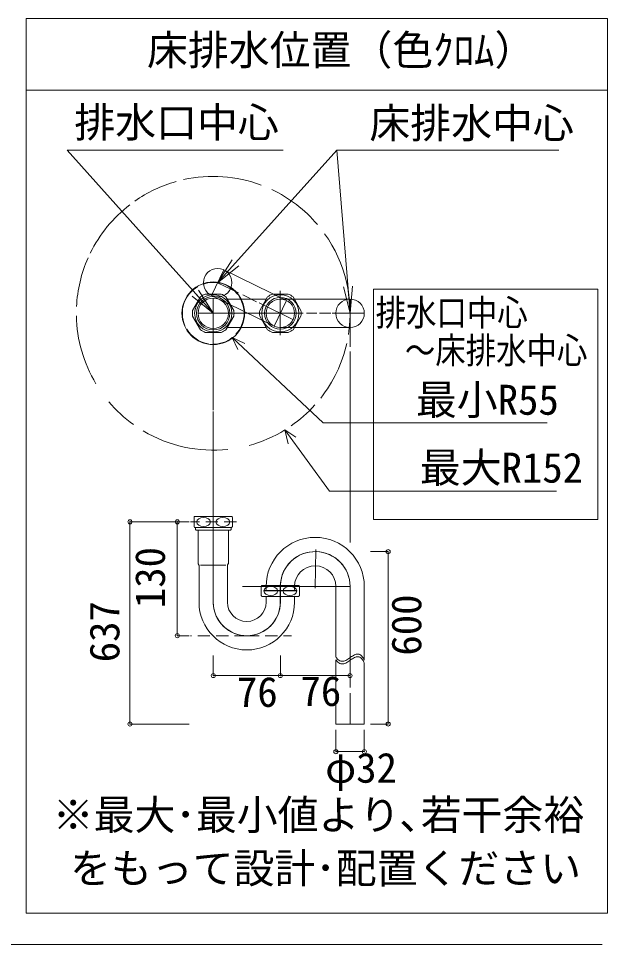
# Model space of a CAD drawing. Units: millimetres, scale not verified. Extents: x -1002 to 1005, y -687 to 676.
# Drawn here: x 716.6 to 1004.7, y -687.1 to -234.3 of the extents above; entities that cross this region are included whole.
import ezdxf
from ezdxf.enums import TextEntityAlignment as Align

# ---------------------------------------------------------------- set-up
doc = ezdxf.new("R2010")
doc.units = ezdxf.units.MM
doc.header["$LTSCALE"] = 5
doc.header["$PDMODE"] = 32
doc.header["$PDSIZE"] = 2
doc.linetypes.add('DASHED1', pattern=[1.8, 1.2, -0.6])
doc.layers.add('F-0', color=7, linetype='Continuous', lineweight=15)
doc.styles.add('ＭＳ ゴシック', font='')
doc.styles.get('ＭＳ ゴシック').set_extended_font_data('MS Gothic')

msp = doc.modelspace()

# ---------------------------------------------------------------- linework, layer by layer
at = {"layer": 'F-0', "lineweight": 18}
for p, q in [((720.298, -234.29), (720.298, -671.79)), ((1004.673, -234.29), (720.298, -234.29)), ((1004.673, -671.79), (1004.673, -234.29)), ((720.298, -671.79), (1004.673, -671.79))]:
    msp.add_line(p, q, dxfattribs=at)
at = {"layer": 'F-0'}
for p, q in [((720.298, -269.29), (1004.673, -269.29)), ((740.451, -298.713), (846.012, -298.713)), ((811.853, -378.424), (740.451, -298.713)), ((813.999, -363.454), (872.357, -298.713)), ((872.357, -298.713), (980.806, -298.713)), ((872.357, -298.713), (900.786, -298.713)), ((878.791, -378.424), (872.357, -298.713)), ((813.999, -363.454), (821.162, -352.241)), ((817.051, -357.203), (810.948, -369.706)), ((813.999, -363.454), (822.787, -353.705)), ((813.999, -363.454), (824.412, -355.17)), ((817.051, -357.203), (847.717, -372.173)), ((824.202, -368.434), (813.999, -363.454)), ((878.791, -378.424), (875.554, -365.517)), ((878.791, -378.424), (877.735, -365.341)), ((878.791, -378.424), (879.915, -365.165)), ((890.234, -366.649), (890.234, -479.214)), ((890.234, -366.649), (999.908, -366.649)), ((999.908, -366.649), (999.908, -479.214)), ((811.853, -378.424), (801.467, -370.107)), ((805.643, -370.368), (801.771, -377.074)), ((811.853, -378.424), (803.096, -368.648)), ((811.853, -378.424), (804.725, -367.188)), ((815.725, -369.018), (807.982, -369.018)), ((811.853, -370.986), (811.853, -389.189)), ((811.853, -370.989), (811.853, -385.861)), ((821.935, -377.074), (818.064, -370.368)), ((833.05, -372.754), (826.323, -369.47)), ((838.456, -370.368), (834.584, -377.074)), ((848.537, -369.018), (840.794, -369.018)), ((844.666, -389.189), (844.666, -367.467)), ((844.666, -387.065), (844.666, -369.783)), ((854.748, -377.074), (850.876, -370.368)), ((837.821, -371.468), (818.699, -371.468)), ((851.103, -381.566), (834.251, -373.34)), ((847.717, -372.173), (841.614, -384.675)), ((844.666, -371.468), (878.791, -371.468)), ((878.791, -385.38), (878.791, -371.468)), ((801.771, -379.774), (805.643, -386.48)), ((811.853, -378.424), (804.292, -378.424)), ((804.416, -378.424), (828.26, -378.424)), ((811.853, -378.424), (855.812, -378.424)), ((818.064, -386.48), (821.935, -379.774)), ((828.26, -378.424), (855.877, -378.424)), ((834.584, -379.774), (838.456, -386.48)), ((850.876, -386.48), (854.748, -379.774)), ((857.426, -378.424), (862.442, -378.424)), ((863.883, -378.424), (869.417, -378.424)), ((869.994, -378.424), (885.747, -378.424)), ((869.994, -378.424), (885.747, -378.424)), ((878.791, -378.424), (878.791, -394.763)), ((807.982, -387.83), (815.725, -387.83)), ((811.853, -385.861), (811.853, -398.445)), ((811.853, -425.77), (811.853, -389.189)), ((818.699, -385.38), (837.821, -385.38)), ((840.794, -387.83), (848.537, -387.83)), ((878.791, -385.38), (844.666, -385.38)), ((821.149, -390.345), (823.936, -396.149)), ((821.149, -390.345), (827.373, -393.193)), ((821.149, -390.345), (865.628, -431.945)), ((878.791, -397.139), (878.791, -414.237)), ((878.791, -398.277), (878.791, -415.408)), ((811.853, -406.036), (811.853, -425.163)), ((878.791, -414.969), (878.791, -447.619)), ((878.791, -418.044), (878.791, -448.205)), ((811.853, -432.449), (811.853, -456.131)), ((870.15, -431.945), (865.628, -431.945)), ((975.184, -431.945), (870.15, -431.945)), ((846.922, -435.44), (848.549, -442.266)), ((846.922, -435.44), (852.21, -439.044)), ((846.922, -435.44), (868.644, -465.373)), ((878.791, -448.059), (878.791, -455.672)), ((878.791, -451.866), (878.791, -473.681)), ((811.853, -459.471), (811.853, -520.207)), ((878.791, -459.907), (878.791, -489.279)), ((979.764, -465.373), (868.644, -465.373)), ((802.447, -478.211), (802.447, -482.731)), ((802.766, -477.846), (820.941, -477.846)), ((821.26, -482.731), (821.26, -478.211)), ((878.791, -479.245), (878.791, -490.572)), ((890.234, -479.214), (999.908, -479.214)), ((820.931, -483.096), (802.766, -483.096)), ((802.766, -483.096), (802.775, -483.096)), ((802.766, -483.096), (802.775, -483.096)), ((803.103, -483.096), (803.103, -484.132)), ((820.603, -484.132), (820.253, -484.482)), ((820.603, -484.132), (820.603, -483.096)), ((820.931, -483.096), (820.941, -483.096)), ((804.416, -484.482), (804.416, -491.61)), ((820.253, -484.482), (811.853, -484.482)), ((819.291, -491.61), (819.291, -484.482)), ((804.416, -491.61), (804.416, -500.552)), ((819.291, -500.552), (819.291, -491.61)), ((811.853, -519.671), (811.853, -493.841)), ((861.961, -493.995), (861.72, -512.764)), ((804.838, -501.472), (804.51, -500.902)), ((804.897, -501.69), (804.897, -509.025)), ((805.637, -501.573), (811.853, -501.573)), ((811.853, -501.573), (818.07, -501.573)), ((818.81, -519.671), (818.81, -501.69)), ((819.197, -500.902), (818.868, -501.472)), ((804.897, -509.025), (804.897, -519.671)), ((835.579, -511.578), (853.753, -511.578)), ((844.675, -519.671), (844.675, -511.242)), ((878.8, -512.015), (826.166, -512.015)), ((835.26, -511.942), (835.26, -516.463)), ((836.9, -514.203), (836.9, -513.94)), ((836.9, -513.94), (844.666, -513.94)), ((837.272, -514.203), (836.9, -514.203)), ((852.431, -514.203), (837.272, -514.203)), ((837.71, -512.015), (837.71, -513.503)), ((844.666, -519.636), (844.666, -512.015)), ((844.666, -513.94), (852.431, -513.94)), ((851.622, -513.503), (851.622, -512.015)), ((852.431, -514.203), (852.431, -513.94)), ((854.072, -516.463), (854.072, -511.942)), ((871.835, -512.015), (871.835, -546.488)), ((878.791, -512.015), (878.791, -535.936)), ((878.791, -512.015), (878.791, -531.299)), ((885.747, -548.012), (885.747, -512.015)), ((853.744, -516.828), (835.579, -516.828)), ((835.579, -516.828), (835.588, -516.828)), ((837.71, -517.021), (837.71, -519.671)), ((851.622, -519.671), (851.622, -517.021)), ((878.791, -535.57), (878.791, -561.437)), ((871.835, -547.8), (871.835, -564.997)), ((871.835, -564.997), (871.835, -579.3)), ((878.791, -564.121), (878.791, -579.3)), ((-1002.086, -687.064), (1002.034, -687.064))]:
    msp.add_line(p, q, dxfattribs=at)
at = {"layer": 'F-0', "color": 4, "lineweight": 9}
for p, q in [((771.124, -480.386), (771.124, -579.3)), ((771.124, -480.386), (800.013, -480.386)), ((794.279, -480.386), (794.279, -536.078)), ((794.279, -480.386), (800.013, -480.386)), ((897.402, -494.963), (888.739, -494.963)), ((897.402, -494.963), (897.402, -579.3)), ((794.279, -536.078), (800.013, -536.078)), ((811.853, -555.565), (811.853, -545.755)), ((844.675, -555.565), (844.675, -545.755)), ((878.791, -555.565), (878.791, -545.755)), ((811.853, -555.565), (844.675, -555.565)), ((844.675, -555.565), (878.791, -555.565)), ((771.124, -579.3), (800.013, -579.3)), ((897.402, -579.3), (888.739, -579.3)), ((871.835, -592.762), (871.835, -582.136)), ((885.747, -592.762), (885.747, -582.136)), ((871.835, -592.762), (885.747, -592.762))]:
    msp.add_line(p, q, dxfattribs=at)
at = {"layer": 'F-0', "color": 4, "linetype": 'DASHED1', "lineweight": 9}
for p, q in [((798.085, -480.386), (798.021, -480.386)), ((823.162, -480.386), (800.726, -480.386)), ((828.26, -536.078), (800.73, -536.078)), ((828.26, -536.078), (850.092, -536.078))]:
    msp.add_line(p, q, dxfattribs=at)
at = {"layer": 'F-0'}
for points in [[(847.717, -372.173), (841.614, -384.675), (810.948, -369.706)], [(811.853, -493.719), (811.853, -457.649), (811.853, -426.377)], [(811.853, -484.482), (803.453, -484.482), (803.103, -484.132)], [(871.835, -579.3), (885.747, -579.3), (885.747, -549.325)]]:
    msp.add_lwpolyline(points, dxfattribs=at)
for centre, radius in [((813.999, -363.454), 6.956), ((811.853, -378.424), 15.312), ((811.853, -378.424), 9.087), ((811.853, -378.424), 8.166), ((844.666, -378.424), 9.087), ((844.666, -378.424), 7.766), ((844.666, -378.424), 7.766), ((878.791, -378.424), 6.956)]:
    msp.add_circle(centre, radius, dxfattribs=at)
at = {"layer": 'F-0', "lineweight": 18}
for centre, radius in [((811.853, -378.424), 7.438), ((844.666, -378.424), 6.956)]:
    msp.add_circle(centre, radius, dxfattribs=at)
at = {"layer": 'F-0'}
for centre, radius, start, end in [((811.853, -378.424), 66.938, 69.55176, 102.48458), ((811.853, -378.424), 66.938, 105.78741, 125.02387), ((811.853, -378.424), 66.938, 40.45346, 64.61694), ((811.853, -378.424), 66.938, 127.52212, 153.93512), ((811.853, -378.424), 66.938, 351.07633, 35.51055), ((811.853, -378.424), 66.938, 156.12741, 177.22121), ((811.853, -378.424), 15.117, 119.87082, 203.47911), ((811.853, -378.424), 15.117, 38.01873, 108.88428), ((811.853, -378.424), 10.172, 112.37215, 127.62785), ((811.853, -378.424), 10.172, 52.37215, 67.62785), ((811.853, -378.424), 15.117, 317.38555, 32.77859), ((844.666, -378.424), 10.172, 112.37215, 127.62785), ((844.666, -378.424), 10.172, 52.37215, 67.62785), ((811.853, -378.424), 66.938, 181.04134, 211.02681), ((811.853, -378.424), 10.172, 172.37215, 187.62785), ((811.853, -378.424), 10.172, 352.37215, 7.62785), ((844.666, -378.424), 10.172, 172.37215, 187.62785), ((844.666, -378.424), 10.172, 352.37215, 7.62785), ((811.853, -378.424), 15.117, 211.12095, 261.30647), ((811.853, -378.424), 10.172, 232.37215, 247.62785), ((811.853, -378.424), 10.172, 292.37215, 307.62785), ((844.666, -378.424), 10.172, 232.37215, 247.62785), ((844.666, -378.424), 10.172, 292.37215, 307.62785), ((811.853, -378.424), 15.117, 269.01468, 307.94515), ((811.853, -378.424), 66.938, 321.76369, 347.20103), ((811.853, -378.424), 66.938, 220.25424, 234.38576), ((811.853, -378.424), 66.938, 304.63473, 317.9845), ((811.853, -378.424), 66.938, 239.27946, 276.17448), ((811.853, -378.424), 66.938, 285.1851, 301.59392), ((811.853, -378.424), 66.938, 274.56964, 274.58397), ((805.4, -480.471), 3.719, 135.09913, 142.57199), ((818.306, -480.471), 3.719, 37.42801, 44.90087), ((805.4, -480.471), 3.719, 217.42801, 224.90087), ((818.306, -480.471), 3.719, 315.09913, 322.57199), ((861.728, -512.015), 24.019, 0, 180), ((861.728, -512.015), 17.062, 87.94387, 180), ((861.728, -512.015), 17.071, 0, 177.40546), ((861.728, -512.015), 17.062, 0, 87.94387), ((805.116, -500.552), 0.7, 180, 210), ((804.46, -501.69), 0.438, 0, 30), ((819.247, -501.69), 0.438, 150, 180), ((818.591, -500.552), 0.7, 330, 0), ((861.728, -512.015), 10.106, 0, 180), ((838.213, -514.203), 3.719, 135.09913, 142.57199), ((851.119, -514.203), 3.719, 37.42801, 44.90087), ((837.272, -513.503), 0.438, 270, 0), ((852.06, -513.503), 0.438, 180, 270), ((828.26, -519.671), 23.363, 180, 0), ((828.26, -519.671), 16.406, 180, 270), ((828.26, -519.671), 16.415, 181.87086, 0), ((828.26, -519.671), 9.45, 180, 0), ((828.26, -519.671), 16.406, 270, 0), ((838.213, -514.203), 3.719, 217.42801, 224.90087), ((837.272, -517.021), 0.438, 0, 26.17755), ((852.06, -517.021), 0.438, 150, 180), ((851.119, -514.203), 3.719, 315.09913, 322.57199), ((877.151, -543.072), 6.319, 212.72203, 226.60953), ((877.151, -544.384), 6.319, 212.72203, 226.60953), ((875.271, -545.142), 3.523, 225.702, 245.03152), ((872.437, -539.441), 9.678, 296.00867, 302.489), ((864.58, -527.086), 24.32, 302.46715, 305.15235), ((938.709, -632.367), 104.441, 124.52174, 125.14879), ((938.709, -633.68), 104.441, 124.52174, 125.14879), ((887.908, -558.471), 14.767, 120.34038, 124.6107), ((887.908, -559.784), 14.767, 120.34038, 124.6107), ((883.707, -551.235), 6.4, 111.45266, 120.60102), ((883.707, -552.547), 6.4, 111.45266, 120.60102), ((882.626, -548.427), 3.391, 96.00772, 111.8117), ((882.626, -549.739), 3.391, 96.00772, 111.8117), ((882.508, -547.417), 2.375, 73.97913, 95.71073), ((882.508, -548.73), 2.375, 73.97913, 95.71073), ((882.339, -547.746), 2.738, 51.5772, 72.48176), ((882.339, -549.058), 2.738, 51.5772, 72.48176), ((880.912, -549.357), 4.889, 35.29043, 50.21011), ((880.912, -550.67), 4.889, 35.29043, 50.21011), ((876.498, -552.314), 10.201, 24.94423, 34.52454), ((876.498, -553.627), 10.201, 24.94423, 34.52454), ((875.271, -546.454), 3.523, 225.702, 245.03152), ((874.927, -545.899), 2.692, 244.86394, 266.31233), ((874.927, -547.211), 2.692, 244.86394, 266.31233), ((874.936, -545.405), 3.186, 266.722, 284.24596), ((874.936, -546.717), 3.186, 266.722, 284.24596), ((874.439, -543.534), 5.122, 284.48835, 295.96465), ((874.439, -544.847), 5.122, 284.48835, 295.96465), ((872.437, -540.754), 9.678, 296.00867, 302.489), ((864.58, -528.398), 24.32, 302.46715, 305.15235)]:
    msp.add_arc(centre, radius, start, end, dxfattribs=at)
for centre in [(807.15, -480.471), (816.556, -480.471), (839.963, -514.203), (849.369, -514.203)]:
    msp.add_ellipse(centre, major_axis=(3.353, 0), ratio=0.674074, dxfattribs=at)
at = {"layer": 'F-0', "color": 6}
for p in [(771.124, -480.386), (794.279, -480.386), (897.402, -494.963), (794.279, -536.078), (811.853, -555.565), (844.675, -555.565), (878.791, -555.565), (771.124, -579.3), (897.402, -579.3), (871.835, -592.762), (885.747, -592.762)]:
    msp.add_point(p, dxfattribs=at)

# ---------------------------------------------------------------- texts
at = {"layer": 'F-0', "style": 'ＭＳ ゴシック'}
for s, p in [('床排水位置（色ｸﾛﾑ）', (779.44, -261.424)), ('排水口中心', (743.915, -296.8)), ('床排水中心', (888.21, -297.178)), ('最小R55', (910.963, -432.453)), ('最大R152', (912.872, -465.633)), ('76', (823.428, -575.283)), ('76', (854.522, -574.86)), ('φ32', (866.605, -612.369)), ('※最大･最小値より､若干余裕', (733.361, -635.4)), ('をもって設計･配置ください', (741.814, -661.507))]:
    msp.add_text(s, height=14.66, dxfattribs=at).set_placement(p, align=Align.BOTTOM_LEFT)
at = {"layer": 'F-0', "style": 'ＭＳ ゴシック', "width": 0.85}
for s, p in [('排水口中心', (891.292, -388.347)), ('～床排水中心', (905.585, -406.84))]:
    msp.add_text(s, height=12.83, dxfattribs=at).set_placement(p, align=Align.BOTTOM_LEFT)
at = {"layer": 'F-0', "style": 'ＭＳ ゴシック'}
for s, p in [('130', (792.65, -522.62)), ('637', (770.364, -549.062)), ('600', (918.024, -545.832))]:
    msp.add_text(s, height=14.66, rotation=90, dxfattribs=at).set_placement(p, align=Align.BOTTOM_LEFT)

doc.saveas('drawing.dxf')
